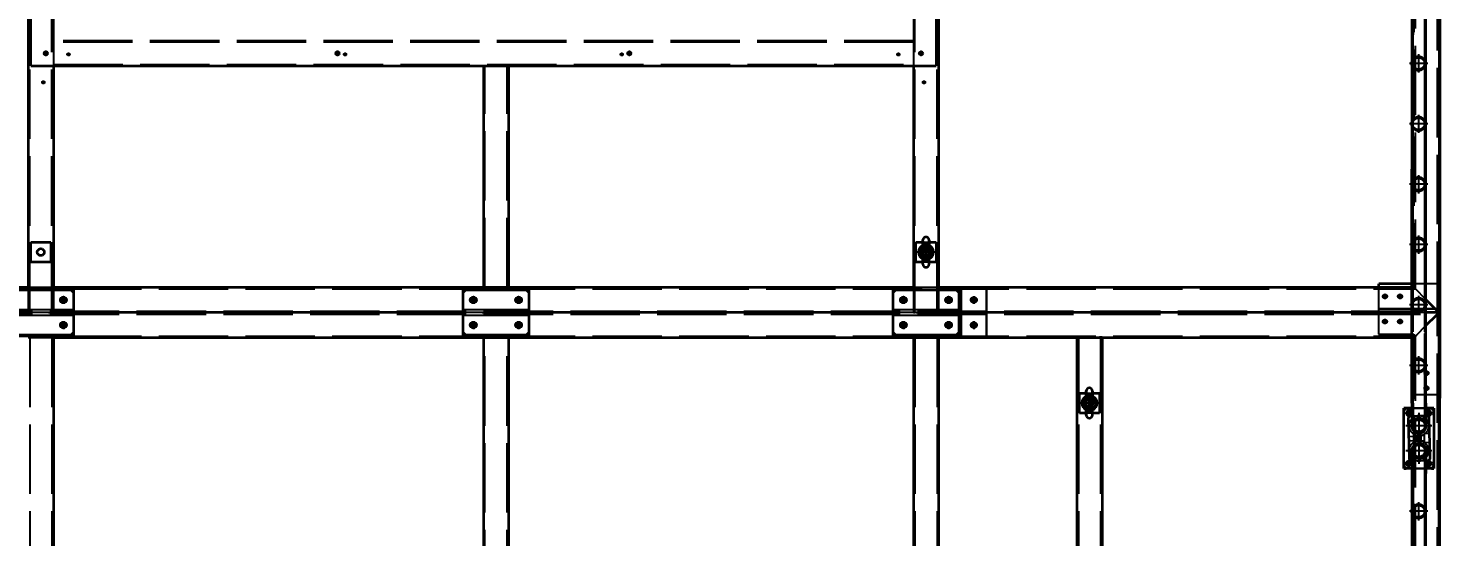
# Model space of a CAD drawing. Header units: millimetres. Extents: x -73083 to 81340, y -6859 to 6812.
# Drawn here: x -68404 to -65597, y 2879 to 3890 of the extents above; entities that cross this region are included whole.
import ezdxf

# ---------------------------------------------------------------- set-up
doc = ezdxf.new("R2010")
doc.units = ezdxf.units.MM
doc.linetypes.add('AM_ISO02W050', pattern=[7.5, 6, -1.5])
doc.linetypes.add('AM_ISO08W050', pattern=[18, 12, -1.5, 3, -1.5])
doc.layers.add('AM_7', color=2, linetype='AM_ISO08W050', lineweight=25)
doc.layers.add('AM_HID', color=1, linetype='AM_ISO02W050', lineweight=25)
doc.layers.add('word_dim', color=253, linetype='Continuous')
doc.styles.get("Standard").update_dxf_attribs({"font": 'romans.shx', "bigfont": 'bigfont.shx'})
doc.dimstyles.new('STANDARD 1-23', dxfattribs={"dimscale": 23, "dimtxt": 3.5, "dimasz": 3, "dimexe": 1, "dimexo": 0, "dimgap": 1, "dimtad": 3, "dimdsep": 46, "dimtxsty": 'Standard', "dimblk1": 'OPEN', "dimblk2": 'OPEN', "dimsah": 1, "dimcen": 0, "dimclrd": 256, "dimclre": 256, "dimclrt": 3, "dimazin": 2, "dimtfac": 1, "dimtmove": 0, "dimatfit": 3, "dimldrblk": 'OPEN', "dimfxl": 0, "dimtolj": 1, "dimtzin": 0, "dimlwd": 13, "dimlwe": 13, "dimarcsym": 0})

# ---------------------------------------------------------------- blocks, each defined once
blk = doc.blocks.new('_Open')
at = {"color": 0, "lineweight": -2}
for p, q in [((-1, 0.167), (0, 0)), ((-1, -0.167), (0, 0)), ((0, 0), (-1, 0))]:
    blk.add_line(p, q, dxfattribs=at)
blk = doc.blocks.new('*D1038')
at = {"layer": 'DEFPOINTS', "color": 0, "ltscale": 2}
for p in [(-69400.5, 5106.5), (-69992.4, -391.2), (-66747, -391.2)]:
    blk.add_point(p, dxfattribs=at)
at = {"layer": 'word_dim', "lineweight": 13, "ltscale": 2}
for p, q in [((-69400.5, 5106.5), (-70015.4, 5106.5)), ((-69992.4, 5037.5), (-69992.4, -322.2)), ((-66747, -391.2), (-70015.4, -391.2))]:
    blk.add_line(p, q, dxfattribs=at)
at = {"layer": 'word_dim', "lineweight": 13, "ltscale": 2, "xscale": 69, "yscale": 69, "zscale": 69}
for p, rotation in [((-69992.4, 5106.5), 90), ((-69992.4, -391.2), 270)]:
    blk.add_blockref('_Open', p, dxfattribs=dict(at, rotation=rotation))
at = {"layer": 'word_dim', "color": 3, "ltscale": 2, "insert": (-70055.6, 2357.6), "char_height": 80.5, "attachment_point": 5, "rotation": 90}
blk.add_mtext('\\A1;5497.6', dxfattribs=at)

msp = doc.modelspace()

# ---------------------------------------------------------------- linework, layer by layer
at = {"color": 7, "lineweight": 35, "ltscale": 23}
for p, q in [((-65598.9561, 5104.95472), (-65598.95855, 3154.95447)), ((-65597.4561, 5104.95472), (-65597.45855, 3154.95447)), ((-68403.95635, 5054.9596), (-68403.95836, 3369.9657)), ((-66593.95635, 5054.95765), (-66593.9583, 3369.96351)), ((-68398.95842, 3814.95789), (-68398.95748, 4614.95789)), ((-66598.95757, 4614.95594), (-66598.95855, 3814.95594)), ((-65652.96367, 4014.96302), (-65652.9666, 3609.96302)), ((-65624.9688, 3120.30481), (-65624.9627, 4040.01673)), ((-65624.9666, 3609.96277), (-65624.96367, 4014.96277)), ((-68398.95842, 3814.95789), (-66598.95855, 3814.95594)), ((-68353.95781, 3814.95789), (-68353.95836, 3369.96546)), ((-67498.97106, 3814.94666), (-67498.96923, 3374.9574)), ((-67448.97106, 3814.9469), (-67448.96923, 3374.9574)), ((-66643.95781, 3814.95594), (-66643.9583, 3369.96351)), ((-65652.96953, 3144.96302), (-65652.9666, 3609.96302)), ((-65624.96953, 3144.96277), (-65624.9666, 3609.96277)), ((-68398.97399, 3424.95838), (-68398.97393, 3464.95838)), ((-68398.97393, 3464.95838), (-68358.97393, 3464.95813)), ((-68358.97393, 3464.95813), (-68358.97399, 3424.95813)), ((-66638.95732, 3464.95618), (-66625.20732, 3464.95618)), ((-66638.95732, 3424.95618), (-66638.95732, 3464.95618)), ((-66625.20684, 3468.80188), (-66625.20732, 3468.68006)), ((-66612.70757, 3421.16346), (-66612.70732, 3468.74939)), ((-66612.70732, 3468.69324), (-66612.70732, 3456.74769)), ((-66612.70732, 3464.95618), (-66598.95732, 3464.95618)), ((-66598.95732, 3464.95618), (-66598.95732, 3424.95618)), ((-68358.97399, 3424.95813), (-68398.97399, 3424.95838)), ((-66625.20757, 3424.95618), (-66638.95732, 3424.95618)), ((-66598.95732, 3424.95618), (-66612.70757, 3424.95618)), ((-66612.70732, 3421.21937), (-66612.70732, 3433.16468)), ((-66612.70781, 3421.27723), (-66612.70781, 3421.30872)), ((-68403.95833, 3374.95813), (-69344.96904, 3374.95936)), ((-68438.95794, 3369.9657), (-68318.95795, 3369.96546)), ((-66643.9583, 3374.95594), (-68353.95833, 3374.95813)), ((-68313.95795, 3364.96546), (-68318.95795, 3369.96546)), ((-68318.95794, 3369.96546), (-68313.95794, 3369.96546)), ((-68313.95794, 3369.96546), (-68313.95794, 3364.96546)), ((-67538.95794, 3369.96448), (-67533.95794, 3369.96448)), ((-67538.95794, 3364.96473), (-67538.95794, 3369.96448)), ((-67538.95794, 3364.96448), (-67533.95794, 3369.96448)), ((-67533.95794, 3369.96448), (-67413.95794, 3369.96448)), ((-67498.96923, 3374.9574), (-67495.96923, 3374.9574)), ((-67495.96923, 3374.9574), (-67451.96923, 3374.9574)), ((-67451.96923, 3374.9574), (-67448.96923, 3374.9574)), ((-67413.95794, 3369.96448), (-67408.95794, 3369.96448)), ((-67408.95794, 3364.96448), (-67413.95794, 3369.96448)), ((-67408.95794, 3369.96448), (-67408.95794, 3364.96448)), ((-66683.95806, 3364.96351), (-66683.95781, 3369.96351)), ((-66683.95806, 3364.96351), (-66678.95806, 3369.96351)), ((-66683.95781, 3369.96351), (-66678.95806, 3369.96351)), ((-66678.95806, 3369.96351), (-66558.95806, 3369.96351)), ((-65652.96904, 3374.95496), (-66593.9583, 3374.95594)), ((-66558.95806, 3369.96351), (-66553.95781, 3369.96351)), ((-66553.95806, 3364.96351), (-66558.95806, 3369.96351)), ((-66553.95781, 3369.96351), (-66553.95806, 3364.96351)), ((-65652.96904, 3381.9535), (-65718.94194, 3381.9535)), ((-65718.94194, 3374.95496), (-65718.94194, 3381.9535)), ((-68313.95795, 3364.96546), (-68313.95806, 3284.96546)), ((-67538.95806, 3284.96448), (-67538.95794, 3364.96448)), ((-67408.95794, 3364.96448), (-67408.95806, 3284.96448)), ((-66683.95806, 3284.96351), (-66683.95806, 3364.96351)), ((-66553.95806, 3364.96351), (-66553.95806, 3284.96351)), ((-65601.95855, 3327.95472), (-65624.96904, 3350.96546)), ((-65601.95781, 3327.95496), (-65624.96733, 3350.96448)), ((-68313.958, 3319.96546), (-68313.95804, 3279.96546)), ((-67538.958, 3324.95716), (-68313.95803, 3324.95813)), ((-67408.958, 3319.96448), (-67408.95806, 3279.96448)), ((-66683.95806, 3324.95618), (-67408.958, 3324.95691)), ((-65652.96758, 3324.95496), (-66553.95806, 3324.95594)), ((-66553.95806, 3319.96351), (-66553.95806, 3279.96351)), ((-65624.96953, 3298.97938), (-65603.96709, 3319.98206)), ((-65598.95855, 3324.95472), (-65624.96758, 3324.95472)), ((-65603.96929, 3319.98182), (-65624.96758, 3298.98353)), ((-65598.99736, 3324.95398), (-65603.96929, 3319.98182)), ((-65603.96709, 3319.98206), (-65598.99492, 3324.95398)), ((-65601.95855, 3327.95472), (-65598.95855, 3324.95472)), ((-65598.95781, 3324.95496), (-65601.95781, 3327.95496)), ((-65598.9666, 3154.95374), (-65598.96709, 3324.96448)), ((-68318.95806, 3279.96546), (-68313.95806, 3284.96546)), ((-67538.95806, 3279.96448), (-67538.95806, 3284.96448)), ((-67538.95806, 3284.96448), (-67533.95806, 3279.96448)), ((-67413.95806, 3279.96448), (-67408.95806, 3284.96448)), ((-66683.95806, 3279.96351), (-66683.95806, 3284.96351)), ((-66683.95806, 3284.96351), (-66678.95806, 3279.96351)), ((-66558.95806, 3279.96351), (-66553.95806, 3284.96351)), ((-68313.95804, 3279.96546), (-68443.95806, 3279.9657)), ((-68318.95806, 3279.96546), (-68438.95806, 3279.9657)), ((-68398.97405, 3274.98206), (-68403.97399, 3274.98206)), ((-68358.97405, 3274.98206), (-68398.97405, 3274.98206)), ((-68353.97402, 3274.98206), (-68358.97405, 3274.98206)), ((-68353.97402, 3274.97034), (-68353.9746, 2756.24585)), ((-68353.97402, 3274.97034), (-67498.9688, 3274.974)), ((-67408.95806, 3279.96448), (-67538.95806, 3279.96448)), ((-67413.95806, 3279.96448), (-67533.95806, 3279.96448)), ((-67498.9688, 3274.974), (-67498.96666, 2756.24488)), ((-67493.9688, 3274.974), (-67498.9688, 3274.974)), ((-67493.9688, 3274.974), (-67453.9688, 3274.97425)), ((-67448.9688, 3274.97425), (-67453.9688, 3274.97425)), ((-67448.9688, 3274.97425), (-66643.96758, 3274.97767)), ((-67448.9688, 3274.97425), (-67448.96666, 2756.24476)), ((-66553.95806, 3279.96351), (-66683.95806, 3279.96351)), ((-66558.95806, 3279.96351), (-66678.95806, 3279.96351)), ((-66643.96758, 3274.97767), (-66638.96758, 3274.97767)), ((-66643.96758, 3274.97767), (-66643.96538, 2756.24378)), ((-66638.96758, 3274.97767), (-66598.96758, 3274.97767)), ((-66598.96758, 3274.97767), (-66593.96758, 3274.97767)), ((-66593.96758, 3274.97767), (-66318.95806, 3274.97889)), ((-66593.96758, 3274.97767), (-66593.96318, 2204.97327)), ((-66548.95147, 3274.97791), (-66548.95147, 3274.95545)), ((-66498.95147, 3274.95545), (-66548.95147, 3274.95545)), ((-66498.95147, 3274.95545), (-66498.95147, 3274.97815)), ((-66313.95806, 3274.97889), (-66318.95806, 3274.97889)), ((-66318.95806, 3274.97889), (-66318.94976, 1274.97522)), ((-66313.95806, 3274.97889), (-66273.95806, 3274.97913)), ((-66268.95806, 3274.97913), (-66273.95806, 3274.97913)), ((-66268.95806, 3274.97913), (-65652.96782, 3274.98182)), ((-66268.95806, 3274.97913), (-66268.95562, 2679.97413)), ((-66313.95806, 3124.96644), (-66313.95781, 3164.96644)), ((-66313.95781, 3164.96644), (-66300.20806, 3164.96619)), ((-66300.20757, 3168.81189), (-66300.20806, 3168.68982)), ((-66287.70806, 3121.17322), (-66287.70806, 3168.75916)), ((-66287.70806, 3168.70325), (-66287.70806, 3156.7577)), ((-66287.70806, 3164.96619), (-66273.95781, 3164.96619)), ((-66273.95781, 3164.96619), (-66273.95806, 3124.96619)), ((-65652.96953, 3144.96302), (-65652.96978, 3100.06922)), ((-65624.96953, 3144.96277), (-65624.97026, 3099.83948)), ((-65598.96685, 3154.9535), (-65597.46685, 3154.9535)), ((-65598.96123, 1204.9535), (-65598.96685, 3154.9535)), ((-65598.95855, 3154.95447), (-65597.45855, 3154.95447)), ((-65597.46123, 1204.9535), (-65597.46685, 3154.9535)), ((-66300.20806, 3124.96619), (-66313.95806, 3124.96644)), ((-66287.7083, 3121.28699), (-66287.70855, 3121.31849)), ((-66287.70806, 3121.22938), (-66287.70806, 3133.17469)), ((-66273.95806, 3124.96619), (-66287.70806, 3124.96619)), ((-65668.9688, 3129.95521), (-65663.9688, 3134.95521)), ((-65668.9688, 3019.95521), (-65668.9688, 3129.95521)), ((-65652.97051, 3134.98182), (-65668.96685, 3134.98182)), ((-65668.9666, 3129.95521), (-65668.96685, 3134.98182)), ((-65663.9688, 3134.95521), (-65652.9688, 3134.95521)), ((-65659.37188, 3116.47767), (-65656.44463, 3119.54896)), ((-65657.35698, 3032.50184), (-65659.37188, 3116.47767)), ((-65656.44463, 3119.54896), (-65652.96978, 3119.63221)), ((-65608.96685, 3134.98182), (-65624.97051, 3134.98182)), ((-65624.96978, 3120.30408), (-65622.4544, 3120.36438)), ((-65624.9688, 3134.95521), (-65613.9688, 3134.95521)), ((-65622.4544, 3120.36438), (-65619.38335, 3117.43714)), ((-65619.38335, 3117.43714), (-65617.3687, 3033.46131)), ((-65613.9688, 3134.95521), (-65608.9688, 3129.95521)), ((-65608.9688, 3129.95521), (-65608.9688, 3019.95521)), ((-65608.96685, 3134.98182), (-65608.9666, 3129.95521)), ((-65639.11724, 3064.41419), (-65639.62261, 3085.47718)), ((-65637.6231, 3085.52503), (-65637.11773, 3064.46204)), ((-65654.28594, 3029.57483), (-65657.35698, 3032.50184)), ((-65624.97002, 3049.93177), (-65624.97026, 3004.96277)), ((-65617.3687, 3033.46131), (-65620.2957, 3030.39026)), ((-65663.9688, 3014.95521), (-65668.9688, 3019.95521)), ((-65668.96636, 3014.98182), (-65668.96636, 3019.95276)), ((-65668.96636, 3014.98182), (-65663.99541, 3014.98182)), ((-65652.971, 3014.95521), (-65663.9688, 3014.95521)), ((-65652.97002, 3029.60633), (-65654.28594, 3029.57483)), ((-65652.97026, 3004.96302), (-65652.97295, 2599.96302)), ((-65624.97515, 2110.01856), (-65624.96904, 3030.27894)), ((-65624.97295, 2599.96277), (-65624.97026, 3004.96277)), ((-65613.9688, 3014.95521), (-65624.971, 3014.95521)), ((-65620.2957, 3030.39026), (-65624.97002, 3030.2782)), ((-65608.9688, 3019.95521), (-65613.9688, 3014.95521)), ((-65613.94219, 3014.98182), (-65608.96636, 3014.98182)), ((-65608.96636, 3019.95496), (-65608.96636, 3014.98182))]:
    msp.add_line(p, q, dxfattribs=at)
for points in [[(-66625.19292, 3420.77991), (-66625.20757, 3421.70301), (-66625.20732, 3467.82581), (-66625.20732, 3468.65271), (-66625.19292, 3469.13294)], [(-66300.19341, 3120.78968), (-66300.20806, 3121.71302), (-66300.20806, 3167.83558), (-66300.20806, 3168.66248), (-66300.19341, 3169.14271)], [(-65652.70098, 3052.69397), (-65652.84746, 3051.8097), (-65652.93731, 3050.9181), (-65652.97002, 3049.50477), (-65652.97026, 3004.96302)]]:
    msp.add_lwpolyline(points, dxfattribs=at)
for centre, radius in [((-68368.95842, 3839.95789), 3.5), ((-68368.95778, 3839.95813), 2.4585), ((-67788.95839, 3839.95716), 3.5), ((-67208.95842, 3839.95667), 3.5), ((-67208.95781, 3839.95643), 2.4585), ((-66628.9583, 3839.95594), 3.5), ((-66628.95781, 3839.95594), 2.4585), ((-68378.97399, 3444.95838), 6.9175), ((-68333.95797, 3349.96546), 6), ((-68333.95797, 3349.96546), 4.188), ((-67518.958, 3349.96448), 6), ((-67518.95794, 3349.96448), 4.188), ((-67428.958, 3349.96448), 6), ((-67428.95794, 3349.96448), 4.188), ((-66663.95806, 3349.96351), 6), ((-66663.95806, 3349.96351), 4.188), ((-66573.95806, 3349.96351), 6), ((-66573.95806, 3349.96351), 4.188), ((-68333.95803, 3299.96546), 6), ((-68333.95803, 3299.96546), 4.188), ((-67518.95806, 3299.96448), 6), ((-67518.958, 3299.96448), 4.188), ((-67428.95806, 3299.96448), 6), ((-67428.958, 3299.96448), 4.188), ((-66663.95806, 3299.96351), 6), ((-66663.95806, 3299.96351), 4.188), ((-66573.95806, 3299.96351), 6), ((-66573.95806, 3299.96351), 4.188), ((-65658.9666, 3124.98182), 3.3235), ((-65618.9688, 3124.95521), 5), ((-65618.9666, 3124.98182), 3.3235), ((-65658.96904, 3024.95594), 5), ((-65658.96636, 3024.98182), 3.3235), ((-65618.9688, 3024.95521), 5), ((-65618.96636, 3024.98182), 3.3235)]:
    msp.add_circle(centre, radius, dxfattribs=at)
for centre, radius, start, end in [((-65639.60479, 3819.96375), 14, 162.61401802, 197.385217), ((-65639.60552, 3699.96375), 14, 162.61401802, 197.385217), ((-65639.60625, 3579.96375), 14, 162.61401802, 197.385217), ((-66618.95732, 3444.95618), 15, 114.62448054, 245.37556044), ((-66618.95732, 3444.95618), 12.79591, 119.2381777, 240.76171302), ((-66618.95732, 3468.70643), 6.25, 3.91298976, 176.08690767), ((-66618.95732, 3444.95618), 12.79591, 299.23755114, 60.7623464), ((-66618.95732, 3444.95618), 15, 294.6242433, 65.3759616), ((-65639.60698, 3459.96375), 14, 162.61401802, 197.385217), ((-66618.95732, 3421.20643), 6.25, 183.91298305, 356.08690224), ((-65639.60796, 3339.96375), 14, 162.61401802, 197.385217), ((-65639.60869, 3219.96375), 14, 162.61401802, 197.385217), ((-66293.95806, 3168.71619), 6.25, 3.91298976, 176.08690767), ((-66293.95806, 3144.96619), 15, 114.62448054, 245.37556044), ((-66293.95806, 3144.96619), 12.79591, 119.2381777, 240.76171302), ((-66293.95806, 3144.96619), 12.79591, 299.23755114, 60.7623464), ((-66293.95806, 3144.96619), 15, 294.6242433, 65.3759616), ((-66293.95806, 3121.21619), 6.25, 183.91298305, 356.08690224), ((-65658.9688, 3124.95521), 5, 359.99993293, 359.98235214), ((-65638.96978, 3099.96229), 14.5, 164.90968559, 267.41978425), ((-65637.92437, 3100.00135), 15.0459, 179.35459311, 183.77845564), ((-65638.96978, 3099.96253), 14, 183.90260116, 3.90259806), ((-65638.96978, 3099.96229), 14.5, 275.32892475, 15.09175718), ((-65638.97002, 3049.96253), 14, 348.7496172, 168.74961794), ((-65637.77056, 3049.97669), 14.5, 95.32892975, 117.48374799), ((-65638.9688, 3099.95569), 15.35, 267.63927921, 275.10528386), ((-65638.9688, 3099.95569), 19.75, 268.47112795, 274.27344878), ((-65638.9688, 3049.95569), 19.75, 84.98524347, 90.7984243), ((-65638.9688, 3049.95569), 15.35, 83.14034107, 90.63329081), ((-65637.77056, 3049.97669), 14.5, 331.98181783, 87.41978243), ((-65638.9688, 3049.95569), 15.35, 335.7647181, 44.24164193), ((-65638.9688, 3049.95569), 19.75, 163.55239039, 199.19630996), ((-65639.6104, 2929.96375), 14, 162.61401802, 197.385217)]:
    msp.add_arc(centre, radius, start, end, dxfattribs=at)
at = {"layer": 'AM_7', "ltscale": 23}
for p, q in [((-68364.40841, 3839.95789), (-68373.50841, 3839.95789)), ((-68368.95842, 3844.50794), (-68368.95842, 3835.40784)), ((-68320.76189, 3837.95765), (-68327.15398, 3837.95765)), ((-68323.95794, 3841.15369), (-68323.95794, 3834.7616)), ((-67784.40841, 3839.95716), (-67793.50841, 3839.95716)), ((-67788.95839, 3844.50721), (-67788.95839, 3835.40735)), ((-67770.76189, 3837.9574), (-67777.15398, 3837.9574)), ((-67773.95794, 3841.15369), (-67773.95794, 3834.76136)), ((-67220.76189, 3837.9574), (-67227.15398, 3837.9574)), ((-67223.95794, 3841.15345), (-67223.95794, 3834.76136)), ((-67204.40844, 3839.95667), (-67213.50841, 3839.95667)), ((-67208.95842, 3844.50647), (-67208.95842, 3835.40662)), ((-66670.76177, 3837.95716), (-66677.1541, 3837.95716)), ((-66673.95806, 3841.1532), (-66673.95806, 3834.76111)), ((-66624.4085, 3839.95594), (-66633.50835, 3839.95594)), ((-66628.9583, 3844.50574), (-66628.9583, 3835.40589)), ((-65621.40459, 3819.96375), (-65657.80474, 3819.96375)), ((-65639.60479, 3838.16395), (-65639.60479, 3801.7638)), ((-68370.7611, 3782.45765), (-68377.15319, 3782.45765)), ((-68373.95714, 3785.65369), (-68373.95714, 3779.2616)), ((-66619.76104, 3782.45569), (-66626.15313, 3782.45569)), ((-66622.95708, 3785.65174), (-66622.95708, 3779.25965)), ((-65639.60552, 3718.16395), (-65639.60552, 3681.7638)), ((-65621.40557, 3699.96375), (-65657.80547, 3699.96375)), ((-65639.60625, 3598.16395), (-65639.60625, 3561.7638)), ((-65621.4063, 3579.96375), (-65657.8062, 3579.96375)), ((-66618.95732, 3464.45618), (-66618.95732, 3425.45618)), ((-65621.40703, 3459.96375), (-65657.80718, 3459.96375)), ((-65639.60698, 3478.16395), (-65639.60698, 3441.7638)), ((-66599.45732, 3444.95618), (-66638.45732, 3444.95618)), ((-68326.15798, 3349.96546), (-68341.75797, 3349.96546)), ((-68333.95797, 3357.76551), (-68333.95797, 3342.16541)), ((-67511.15795, 3349.96448), (-67526.75798, 3349.96448)), ((-67518.958, 3357.76453), (-67518.958, 3342.16468)), ((-67421.15795, 3349.96448), (-67436.75798, 3349.96448)), ((-67428.958, 3357.76453), (-67428.958, 3342.16443)), ((-66656.15801, 3349.96351), (-66671.75786, 3349.96351)), ((-66663.95806, 3357.76355), (-66663.95806, 3342.16346)), ((-66566.15801, 3349.96351), (-66581.75786, 3349.96351)), ((-66573.95806, 3357.76355), (-66573.95806, 3342.16346)), ((-66516.15142, 3349.95545), (-66531.75127, 3349.95545)), ((-66518.51348, 3349.95569), (-66529.40215, 3349.95569)), ((-66523.95781, 3355.40003), (-66523.95781, 3344.51111)), ((-66523.95147, 3357.7555), (-66523.95147, 3342.15564)), ((-65700.99761, 3356.9535), (-65711.88628, 3356.9535)), ((-65706.44194, 3362.39783), (-65706.44194, 3351.50916)), ((-65670.99761, 3356.9535), (-65681.88628, 3356.9535)), ((-65676.44194, 3362.39783), (-65676.44194, 3351.50916)), ((-65621.40801, 3339.96375), (-65657.80791, 3339.96375)), ((-65639.60796, 3358.16395), (-65639.60796, 3321.7638)), ((-65706.47661, 3312.41663), (-65706.47661, 3301.52796)), ((-65676.47661, 3312.41688), (-65676.47661, 3301.52796)), ((-68326.15804, 3299.96546), (-68341.75803, 3299.96546)), ((-68333.95803, 3307.76551), (-68333.95803, 3292.16541)), ((-67511.15801, 3299.96448), (-67526.75805, 3299.96448)), ((-67518.95806, 3307.76453), (-67518.95806, 3292.16468)), ((-67421.15801, 3299.96448), (-67436.75805, 3299.96448)), ((-67428.95806, 3307.76453), (-67428.95806, 3292.16443)), ((-66656.15801, 3299.96351), (-66671.75811, 3299.96351)), ((-66663.95806, 3307.76355), (-66663.95806, 3292.16346)), ((-66566.15801, 3299.96351), (-66581.75811, 3299.96351)), ((-66573.95806, 3307.76355), (-66573.95806, 3292.16346)), ((-66516.15142, 3299.95545), (-66531.75151, 3299.95545)), ((-66518.5396, 3299.97815), (-66529.42827, 3299.97815)), ((-66523.98394, 3305.42249), (-66523.98394, 3294.53357)), ((-66523.95147, 3307.7555), (-66523.95147, 3292.15564)), ((-65701.03203, 3306.9723), (-65711.92095, 3306.9723)), ((-65671.03203, 3306.9723), (-65681.92095, 3306.9723)), ((-65639.60869, 3238.16395), (-65639.60869, 3201.7638)), ((-65621.40874, 3219.96375), (-65657.80864, 3219.96375)), ((-65618.53179, 3204.47254), (-65629.4207, 3204.47254)), ((-65623.97612, 3209.91688), (-65623.97612, 3199.0282)), ((-65618.53179, 3174.47254), (-65629.42046, 3174.47254)), ((-65623.97612, 3179.91688), (-65623.97612, 3169.0282)), ((-66274.45806, 3144.96619), (-66313.45806, 3144.96619)), ((-66293.95806, 3164.46619), (-66293.95806, 3125.46619)), ((-65652.4688, 3124.95521), (-65665.4688, 3124.95521)), ((-65654.64605, 3124.98182), (-65663.28716, 3124.98182)), ((-65658.9688, 3131.45521), (-65658.9688, 3118.45521)), ((-65658.9666, 3129.30237), (-65658.9666, 3120.66126)), ((-65638.96978, 3118.16272), (-65638.96978, 3081.76258)), ((-65638.9688, 3125.63074), (-65638.9688, 3074.28064)), ((-65612.4688, 3124.95521), (-65625.4688, 3124.95521)), ((-65614.64605, 3124.98182), (-65623.28716, 3124.98182)), ((-65618.9688, 3131.45521), (-65618.9688, 3118.45521)), ((-65618.9666, 3129.30237), (-65618.9666, 3120.66126)), ((-65613.29375, 3099.95569), (-65664.64385, 3099.95569)), ((-65620.76982, 3099.96253), (-65657.16997, 3099.96253)), ((-65638.97002, 3068.16272), (-65638.97002, 3031.76258)), ((-65638.9688, 3075.63074), (-65638.9688, 3024.28064)), ((-65613.29399, 3049.95569), (-65664.64385, 3049.95569)), ((-65658.96904, 3031.45594), (-65658.96904, 3018.45594)), ((-65620.76982, 3049.96253), (-65657.16997, 3049.96253)), ((-65618.9688, 3031.45521), (-65618.9688, 3018.45521)), ((-65652.46904, 3024.95594), (-65665.46904, 3024.95594)), ((-65654.6458, 3024.98182), (-65663.28691, 3024.98182)), ((-65658.96636, 3029.30237), (-65658.96636, 3020.66126)), ((-65612.4688, 3024.95521), (-65625.4688, 3024.95521)), ((-65614.6458, 3024.98182), (-65623.28691, 3024.98182)), ((-65618.96636, 3029.30237), (-65618.96636, 3020.66126)), ((-65639.6104, 2948.16395), (-65639.6104, 2911.7638)), ((-65621.41045, 2929.96375), (-65657.81035, 2929.96375))]:
    msp.add_line(p, q, dxfattribs=at)
at = {"layer": 'AM_HID', "ltscale": 23}
for p, q in [((-65601.95781, 3327.95496), (-65601.95586, 5101.95472)), ((-65598.95586, 5104.95472), (-65598.95781, 3324.95496)), ((-68400.95839, 3324.95984), (-68400.95635, 5054.9596)), ((-68356.95839, 3324.9596), (-68356.95635, 5054.9596)), ((-66640.9583, 3324.95765), (-66640.95635, 5054.95765)), ((-66596.9583, 3324.95765), (-66596.95635, 5054.95765)), ((-65648.95586, 5054.95521), (-65648.95781, 3374.95496)), ((-65645.95781, 3371.95496), (-65645.95586, 5057.95521)), ((-68353.95687, 4614.95789), (-68353.95781, 3814.95789)), ((-66643.95684, 4614.95594), (-66643.95781, 3814.95594)), ((-65652.9688, 3113.95594), (-65652.9627, 4045.95594)), ((-65650.46587, 3567.95594), (-65650.4627, 4045.95594)), ((-65627.46587, 3567.95594), (-65627.4627, 4045.95594)), ((-65650.46367, 4014.96302), (-65650.4666, 3609.96302)), ((-65627.4666, 3609.96277), (-65627.46367, 4014.96277)), ((-68353.95775, 3861.95789), (-68353.95781, 3817.95789)), ((-68353.95775, 3864.95789), (-68353.95775, 3861.95789)), ((-66643.95781, 3864.95594), (-68353.95775, 3864.95789)), ((-66643.95781, 3861.95594), (-68353.95775, 3861.95789)), ((-66643.95781, 3864.95594), (-66643.95781, 3861.95594)), ((-66643.95781, 3861.95594), (-66643.95781, 3817.95594)), ((-68353.95781, 3817.95789), (-68353.95781, 3814.95789)), ((-68353.95781, 3817.95789), (-66643.95781, 3817.95594)), ((-66643.95781, 3817.95594), (-66643.95781, 3814.95594)), ((-67495.96923, 3374.9574), (-67495.97106, 3814.94666)), ((-67451.96923, 3374.9574), (-67451.97106, 3814.9469)), ((-65650.46953, 3144.96302), (-65650.4666, 3609.96302)), ((-65627.46953, 3144.96277), (-65627.4666, 3609.96277)), ((-65650.4688, 3113.95594), (-65650.46587, 3567.95594)), ((-65627.4688, 3113.95594), (-65627.46587, 3567.95594)), ((-66618.95732, 3458.81238), (-66630.95732, 3451.8844)), ((-66625.20732, 3468.68006), (-66625.20732, 3456.74769)), ((-66625.20732, 3464.95618), (-66612.70732, 3464.95618)), ((-66606.95732, 3451.88416), (-66618.95732, 3458.81238)), ((-66630.95732, 3451.8844), (-66630.95732, 3438.02796)), ((-66630.95732, 3438.02796), (-66618.95732, 3431.09974)), ((-66612.70757, 3424.95618), (-66625.20757, 3424.95618)), ((-66625.20732, 3421.17103), (-66625.20732, 3433.16443)), ((-66618.95732, 3431.09974), (-66606.95732, 3438.02796)), ((-66606.95732, 3438.02796), (-66606.95732, 3451.88416)), ((-66625.19292, 3421.63294), (-66625.20732, 3421.17103)), ((-66612.70781, 3421.30872), (-66612.70732, 3421.21937)), ((-69351.95855, 3371.95936), (-65645.9583, 3371.95472)), ((-68403.95836, 3369.9657), (-68403.95839, 3324.95984)), ((-68353.95833, 3374.95813), (-68403.95833, 3374.95813)), ((-68353.95836, 3369.96546), (-68353.95839, 3324.9596)), ((-66593.9583, 3374.95594), (-66643.9583, 3374.95594)), ((-66643.9583, 3369.96351), (-66643.9583, 3324.95765)), ((-66593.9583, 3369.96351), (-66593.9583, 3324.95765)), ((-66548.95781, 3324.95569), (-66548.95781, 3374.95569)), ((-66548.95147, 3374.95545), (-66548.95147, 3274.97791)), ((-66498.95781, 3374.95569), (-66498.95781, 3324.95569)), ((-66498.95147, 3274.97815), (-66498.95147, 3374.95545)), ((-65718.94194, 3331.9535), (-65718.94194, 3374.95496)), ((-65598.94194, 3381.95325), (-65652.96904, 3381.9535)), ((-65648.9583, 3374.95472), (-65652.96904, 3374.95496)), ((-65648.9583, 3374.95472), (-65645.9583, 3371.95496)), ((-65645.95781, 3371.95496), (-65648.95781, 3374.95496)), ((-65624.96904, 3350.96546), (-65645.9583, 3371.95496)), ((-65624.96733, 3350.96448), (-65645.95781, 3371.95496)), ((-65598.94194, 3381.95325), (-65598.94194, 3331.95325)), ((-69398.96904, 3324.96619), (-65598.96929, 3324.98182)), ((-69395.96904, 3321.96619), (-65601.96929, 3321.98182)), ((-69395.95855, 3327.95936), (-65601.95855, 3327.95472)), ((-68313.95798, 3329.96546), (-68443.958, 3329.9657)), ((-68313.95803, 3324.95813), (-68443.958, 3324.95813)), ((-68443.958, 3319.9657), (-68313.958, 3319.96546)), ((-68403.95839, 3324.95984), (-68400.95839, 3324.95984)), ((-68356.95839, 3324.9596), (-68400.95839, 3324.95984)), ((-68356.95839, 3324.9596), (-68353.95839, 3324.9596)), ((-67538.95806, 3284.96448), (-67538.958, 3319.96448)), ((-67408.958, 3329.96448), (-67538.958, 3329.96448)), ((-67408.958, 3324.95691), (-67538.958, 3324.95716)), ((-67538.958, 3319.96448), (-67408.958, 3319.96448)), ((-66553.95806, 3329.96351), (-66683.95806, 3329.96351)), ((-66553.95806, 3324.95594), (-66683.95806, 3324.95618)), ((-66683.95806, 3319.96351), (-66553.95806, 3319.96351)), ((-66683.95806, 3284.96351), (-66683.95806, 3319.96351)), ((-66643.9583, 3324.95765), (-66640.9583, 3324.95765)), ((-66596.9583, 3324.95765), (-66640.9583, 3324.95765)), ((-66596.9583, 3324.95765), (-66593.9583, 3324.95765)), ((-66548.98369, 3274.97791), (-66548.98394, 3324.97791)), ((-66498.98394, 3324.97815), (-66498.98369, 3274.97815)), ((-65598.97661, 3331.97254), (-65718.97661, 3331.9723)), ((-65718.97661, 3331.9723), (-65718.97637, 3281.9723)), ((-65718.94194, 3331.9535), (-65598.94194, 3331.95325)), ((-65624.96758, 3324.95472), (-65652.96758, 3324.95496)), ((-65601.96123, 1207.97754), (-65601.96709, 3321.98206)), ((-65598.97783, 3324.97352), (-65598.99736, 3324.95398)), ((-65598.99492, 3324.95398), (-65598.97661, 3324.9723)), ((-65598.96929, 3324.98182), (-65598.9771, 3324.97425)), ((-65598.97661, 3324.98206), (-65598.97661, 3331.97254)), ((-65598.97612, 3324.97303), (-65598.96709, 3324.98206)), ((-65598.96709, 3324.96448), (-65598.96709, 3324.98206)), ((-65624.96758, 3298.98353), (-65643.96929, 3279.98182)), ((-65643.96685, 3279.98182), (-65624.96953, 3298.97938)), ((-69351.9688, 3277.96619), (-65645.96929, 3277.98182)), ((-68403.97399, 3274.97034), (-68353.97402, 3274.97034)), ((-68400.97402, 3274.98206), (-68400.97722, 554.98206)), ((-68356.97402, 3274.98206), (-68356.97722, 554.98206)), ((-68353.97402, 3274.98206), (-68353.97402, 3274.97034)), ((-67498.9688, 3274.974), (-67448.9688, 3274.97425)), ((-67495.96666, 2754.97486), (-67495.9688, 3274.974)), ((-67451.96666, 2754.97498), (-67451.9688, 3274.97425)), ((-66643.96758, 3274.97767), (-66593.96758, 3274.97767)), ((-66640.96758, 3274.97767), (-66640.95635, 554.97754)), ((-66596.96758, 3274.97767), (-66596.95635, 554.97779)), ((-66318.95806, 3274.97889), (-66268.95806, 3274.97913)), ((-66315.95806, 3274.97889), (-66315.94658, 546.97889)), ((-66271.95806, 3274.97913), (-66271.94658, 502.97913)), ((-65718.97637, 3281.9723), (-65648.97637, 3281.97254)), ((-65652.96782, 3274.98182), (-65648.96929, 3274.98182)), ((-65648.97637, 3281.97254), (-65648.97637, 3274.98182)), ((-65643.96929, 3279.98182), (-65648.96929, 3274.98182)), ((-65648.96685, 3274.98182), (-65643.96685, 3279.98182)), ((-65648.96123, 1254.97736), (-65648.96685, 3274.98182)), ((-65645.96123, 1251.97736), (-65645.96685, 3277.98182)), ((-66293.95781, 3158.82264), (-66305.95806, 3151.89441)), ((-66305.95806, 3151.89441), (-66305.95806, 3138.03821)), ((-66300.20806, 3168.68982), (-66300.20806, 3156.7577)), ((-66300.20806, 3164.96619), (-66287.70806, 3164.96619)), ((-66281.95806, 3151.89441), (-66293.95781, 3158.82264)), ((-66281.95806, 3138.03797), (-66281.95806, 3151.89441)), ((-65648.97612, 3161.97254), (-65598.97612, 3161.97254)), ((-65627.46953, 3144.96277), (-65627.46978, 3099.98475)), ((-65598.96123, 1204.97754), (-65598.9666, 3154.95374)), ((-66305.95806, 3138.03821), (-66293.95806, 3131.10999)), ((-66300.20781, 3121.18104), (-66300.20806, 3133.17444)), ((-66287.70806, 3124.96619), (-66300.20806, 3124.96619)), ((-66300.19341, 3121.64271), (-66300.20781, 3121.18104)), ((-66293.95806, 3131.10999), (-66281.95806, 3138.03797)), ((-66287.70855, 3121.31849), (-66287.70806, 3121.22938)), ((-65624.97051, 3134.98182), (-65652.97051, 3134.98182)), ((-65652.96978, 3119.63221), (-65640.44927, 3119.9325)), ((-65652.9688, 3134.95521), (-65624.9688, 3134.95521)), ((-65640.31646, 3114.39979), (-65640.44927, 3119.9325)), ((-65638.44976, 3119.9806), (-65624.96978, 3120.30408)), ((-65638.44976, 3119.9806), (-65638.31694, 3114.44764)), ((-65624.9688, 3113.95594), (-65624.9688, 3120.30481)), ((-65652.96978, 3100.06922), (-65652.96953, 3100.17078)), ((-65651.25493, 3113.95594), (-65652.9688, 3113.95594)), ((-65624.9688, 3113.95594), (-65651.25493, 3113.95594)), ((-65658.46856, 3078.82654), (-65639.47393, 3079.28211)), ((-65658.2603, 3070.15296), (-65639.26592, 3070.60877)), ((-65642.9688, 3069.29627), (-65642.9688, 3080.61487)), ((-65628.50493, 3080.70765), (-65637.50249, 3080.49183)), ((-65628.24126, 3069.71082), (-65637.23857, 3069.495)), ((-65634.9688, 3080.61487), (-65634.9688, 3069.29627)), ((-65618.59185, 3084.44666), (-65628.58892, 3084.20667)), ((-65628.58892, 3084.20667), (-65628.3731, 3075.20936)), ((-65628.3731, 3075.20936), (-65628.15728, 3066.2118)), ((-65618.15996, 3066.45179), (-65628.15728, 3066.2118)), ((-65652.97539, 2103.95606), (-65652.96904, 3035.95594)), ((-65652.96904, 3035.95594), (-65651.25518, 3035.95594)), ((-65651.25518, 3035.95594), (-65638.96904, 3035.95594)), ((-65650.47222, 2557.95606), (-65650.46904, 3035.95594)), ((-65638.96904, 3035.95594), (-65627.46904, 3035.95594)), ((-65638.96904, 3035.95594), (-65624.96904, 3035.95594)), ((-65638.29058, 3029.95862), (-65638.42339, 3035.49134)), ((-65636.42388, 3035.53943), (-65636.29107, 3030.00647)), ((-65627.47222, 2557.95582), (-65627.46904, 3035.95594)), ((-65624.96904, 3030.27894), (-65624.96904, 3035.95594)), ((-65663.99541, 3014.98182), (-65613.94219, 3014.98182)), ((-65624.971, 3014.95521), (-65652.971, 3014.95521)), ((-65638.29058, 3029.95862), (-65652.97002, 3029.60633)), ((-65650.47026, 3004.96302), (-65650.47295, 2599.96302)), ((-65624.97002, 3030.2782), (-65636.29107, 3030.00647)), ((-65627.47295, 2599.96277), (-65627.47026, 3004.96277))]:
    msp.add_line(p, q, dxfattribs=at)
for points in [[(-66624.9229, 3457.2577), (-66625.13286, 3456.98035), (-66625.20024, 3456.81238), (-66625.20732, 3456.74793)], [(-66625.19585, 3456.67469), (-66625.13213, 3456.58338), (-66625.04253, 3456.53016), (-66624.95024, 3456.50086), (-66624.76982, 3456.47425), (-66624.54375, 3456.46839)], [(-66623.88774, 3458.05115), (-66624.25664, 3457.81629), (-66624.6043, 3457.5553), (-66624.9229, 3457.2577)], [(-66623.97051, 3454.67518), (-66623.60186, 3453.71106), (-66623.20073, 3452.76063), (-66622.31524, 3450.89026), (-66621.40923, 3449.17371), (-66620.77495, 3448.04236), (-66619.46831, 3445.81214), (-66618.95732, 3444.95618)], [(-66615.26055, 3458.64197), (-66615.85186, 3458.8473), (-66616.45732, 3459.01453), (-66617.69732, 3459.23719), (-66618.95732, 3459.31141)], [(-66618.95732, 3444.95618), (-66618.27324, 3446.10315), (-66617.05791, 3448.18567), (-66616.46978, 3449.23865), (-66615.62481, 3450.84021), (-66614.98125, 3452.16858), (-66614.43535, 3453.41224), (-66613.94414, 3454.67518)], [(-66613.62822, 3457.79554), (-66614.41655, 3458.26575), (-66615.26055, 3458.64197)], [(-66612.81304, 3457.03138), (-66613.05254, 3457.32117), (-66613.23491, 3457.49109), (-66613.62822, 3457.79554)], [(-66613.37114, 3456.46839), (-66613.00469, 3456.49231), (-66612.81841, 3456.5575), (-66612.76128, 3456.60389)], [(-66612.70732, 3456.74769), (-66612.71636, 3456.82215), (-66612.81304, 3457.03138)], [(-66624.54375, 3433.44422), (-66624.88628, 3433.42444), (-66625.01738, 3433.39173), (-66625.15361, 3433.30848)], [(-66625.10186, 3432.88099), (-66624.78667, 3432.51697), (-66624.28643, 3432.11683)], [(-66624.28643, 3432.11683), (-66623.54302, 3431.6698), (-66622.6541, 3431.27039)], [(-66618.95732, 3444.95618), (-66619.00566, 3444.87537), (-66620.30474, 3442.68421), (-66621.64507, 3440.30555), (-66622.32134, 3439.00989), (-66622.96367, 3437.67884), (-66623.48882, 3436.47791), (-66623.97075, 3435.23719)], [(-66622.6541, 3431.27039), (-66621.49785, 3430.90784), (-66620.24932, 3430.67933), (-66618.95732, 3430.60145)], [(-66613.94414, 3435.23719), (-66614.58648, 3436.85877), (-66615.29888, 3438.41419), (-66616.30742, 3440.37562), (-66616.82622, 3441.31629), (-66617.88897, 3443.16028), (-66618.95732, 3444.95618)], [(-66614.0269, 3431.86121), (-66613.42827, 3432.26307), (-66612.99175, 3432.65467)], [(-66612.71904, 3433.23792), (-66612.76201, 3433.30921), (-66612.83452, 3433.3639), (-66612.97344, 3433.41321), (-66613.37114, 3433.44397)], [(-66612.99175, 3432.65467), (-66612.77861, 3432.93738), (-66612.70732, 3433.16468)], [(-66299.92363, 3157.26771), (-66300.13335, 3156.99061), (-66300.20098, 3156.82239), (-66300.20806, 3156.75818)], [(-66300.19634, 3156.6847), (-66300.13286, 3156.59339), (-66300.04302, 3156.54041), (-66299.95098, 3156.51087), (-66299.77031, 3156.48426), (-66299.54424, 3156.4784)], [(-66298.88848, 3158.06116), (-66299.25737, 3157.8263), (-66299.60479, 3157.56531), (-66299.92363, 3157.26771)], [(-66298.97124, 3154.68519), (-66298.60234, 3153.72107), (-66298.20122, 3152.77063), (-66297.31572, 3150.90027), (-66296.40996, 3149.18372), (-66295.77568, 3148.05262), (-66294.46904, 3145.82215), (-66293.95806, 3144.96619)], [(-66293.95806, 3144.96619), (-66294.00615, 3144.88563), (-66295.30547, 3142.69422), (-66296.64556, 3140.31556), (-66297.32207, 3139.02015), (-66297.96416, 3137.68909), (-66298.48955, 3136.48792), (-66298.97124, 3135.24744)], [(-66290.26128, 3158.65198), (-66290.85259, 3158.8573), (-66291.45781, 3159.02454), (-66292.6978, 3159.2472), (-66293.95806, 3159.32142)], [(-66293.95806, 3144.96619), (-66293.27373, 3146.11316), (-66292.05864, 3148.19568), (-66291.47051, 3149.24866), (-66290.62529, 3150.85047), (-66289.98174, 3152.17859), (-66289.43584, 3153.42225), (-66288.94463, 3154.68519)], [(-66288.94487, 3135.24744), (-66289.58721, 3136.86878), (-66290.29937, 3138.42444), (-66291.30815, 3140.38563), (-66291.82671, 3141.3263), (-66292.88945, 3143.17029), (-66293.95806, 3144.96619)], [(-66288.62896, 3157.80579), (-66289.41704, 3158.27576), (-66290.26128, 3158.65198)], [(-66287.81353, 3157.04163), (-66288.05303, 3157.33118), (-66288.2354, 3157.50135), (-66288.62896, 3157.80579)], [(-66288.37163, 3156.4784), (-66288.00518, 3156.50232), (-66287.8189, 3156.56751), (-66287.76177, 3156.6139)], [(-66287.70806, 3156.75794), (-66287.71685, 3156.83216), (-66287.81353, 3157.04163)], [(-65650.46953, 3144.96302), (-65650.46978, 3100.99109), (-65650.46978, 3099.98963), (-65650.44316, 3099.17981)], [(-66299.54424, 3133.45423), (-66299.88677, 3133.43445), (-66300.01787, 3133.40198), (-66300.1541, 3133.31849)], [(-66300.10234, 3132.891), (-66299.78716, 3132.52698), (-66299.28691, 3132.12684)], [(-66299.28691, 3132.12684), (-66298.54351, 3131.68006), (-66297.65459, 3131.2804)], [(-66297.65459, 3131.2804), (-66296.49834, 3130.91785), (-66295.24981, 3130.68934), (-66293.95806, 3130.61146)], [(-66289.02764, 3131.87146), (-66288.42876, 3132.27332), (-66287.99248, 3132.66492)], [(-66287.71953, 3133.24793), (-66287.7625, 3133.31922), (-66287.83525, 3133.37391), (-66287.97393, 3133.42322), (-66288.37163, 3133.45423)], [(-66287.99248, 3132.66492), (-66287.77935, 3132.94739), (-66287.70806, 3133.17469)], [(-65650.24883, 3052.20618), (-65650.35332, 3051.69813), (-65650.44316, 3050.74744), (-65650.46709, 3049.86805), (-65650.46831, 3049.82581), (-65650.46856, 3049.8241), (-65650.4688, 3049.82532), (-65650.46978, 3049.92176), (-65650.47002, 3049.93738), (-65650.47002, 3049.90223), (-65650.47002, 3048.14002), (-65650.47026, 3004.96302)], [(-65627.69097, 3047.71888), (-65627.59575, 3048.19373), (-65627.48052, 3049.64563), (-65627.47124, 3050.04432), (-65627.47075, 3050.0514), (-65627.47075, 3050.05286), (-65627.47002, 3049.99891), (-65627.47002, 3048.56482), (-65627.47026, 3004.96277)]]:
    msp.add_lwpolyline(points, dxfattribs=at)
for centre, radius in [((-68323.95794, 3837.95765), 2.4585), ((-67788.95784, 3839.95716), 2.4585), ((-67773.95794, 3837.9574), 2.4585), ((-67223.95794, 3837.9574), 2.4585), ((-66673.95806, 3837.95716), 2.4585), ((-65639.60479, 3819.96375), 11.5), ((-68373.95714, 3782.45765), 2.4585), ((-66622.95708, 3782.45569), 2.4585), ((-65639.60552, 3699.96375), 11.5), ((-65639.60625, 3579.96375), 11.5), ((-66618.95732, 3444.95594), 12), ((-66618.95732, 3444.95618), 8), ((-66618.95732, 3444.95618), 8), ((-66618.95732, 3444.95618), 7.99999), ((-66618.95732, 3444.95594), 8), ((-66618.95732, 3444.95618), 7.1225), ((-65639.60698, 3459.96375), 11.5), ((-66618.95732, 3444.95618), 6.9175), ((-66618.95732, 3444.95618), 6.9175), ((-66618.95732, 3444.95594), 6.9175), ((-66523.95147, 3349.95545), 6), ((-66523.95781, 3349.95569), 4.188), ((-65706.44194, 3356.9535), 4.188), ((-65676.44194, 3356.9535), 4.188), ((-65639.60796, 3339.96375), 11.5), ((-66523.95147, 3299.95545), 6), ((-66523.98394, 3299.97815), 4.188), ((-65706.47661, 3306.9723), 4.188), ((-65676.47661, 3306.9723), 4.188), ((-65639.60869, 3219.96375), 11.5), ((-65623.97612, 3204.47254), 4.188), ((-65623.97612, 3174.47254), 4.188), ((-66293.95781, 3144.96619), 12), ((-66293.95806, 3144.96619), 8), ((-66293.95806, 3144.96619), 8), ((-66293.95806, 3144.96619), 7.99999), ((-66293.95781, 3144.96619), 8), ((-66293.95806, 3144.96619), 7.1225), ((-66293.95806, 3144.96619), 6.9175), ((-66293.95806, 3144.96619), 6.9175), ((-66293.95781, 3144.96619), 6.9175), ((-65638.96978, 3099.96253), 11.5), ((-65638.97002, 3049.96253), 11.5), ((-65639.6104, 2929.96375), 11.5)]:
    msp.add_circle(centre, radius, dxfattribs=at)
for centre, radius, start, end in [((-65639.60479, 3819.96375), 14, 197.385217, 162.61401802), ((-65639.60552, 3699.96375), 14, 197.385217, 162.61401802), ((-65639.60625, 3579.96375), 14, 197.385217, 162.61401802), ((-66624.98247, 3456.74573), 0.22497, 179.39762331, 198.4203868), ((-66618.95732, 3444.95618), 12.79591, 115.8848007, 119.2381777), ((-66618.83379, 3468.71131), 6.37357, 179.1852454, 183.8817964), ((-66618.95732, 3444.95618), 15, 65.3759616, 114.62448054), ((-66618.95732, 3468.70643), 6.25, 183.91298305, 356.08690224), ((-66601.20317, 3462.943), 24.222, 195.50388237, 199.95801265), ((-66619.554, 3450.58094), 8.63734, 107.33308967, 120.12021467), ((-66618.97857, 3448.81238), 10.49833, 89.88404638, 107.45501538), ((-66636.71172, 3462.943), 24.222, 340.04187818, 344.49601529), ((-66618.95732, 3444.95618), 12.79591, 60.7623464, 64.11508819), ((-66612.92144, 3456.74549), 0.2139, 318.56209266, 0.64739462), ((-66618.90117, 3468.70569), 6.19375, 356.05720372, 0.40315082), ((-66619.13652, 3468.69983), 6.42926, 359.2025728, 3.86102995), ((-65639.60698, 3459.96375), 14, 197.385217, 162.61401802), ((-66618.95732, 3444.95618), 12.79591, 240.76171302, 244.11509001), ((-66618.95732, 3444.95618), 15, 245.37556044, 294.6242433), ((-66625.00029, 3433.16956), 0.20698, 137.80704417, 181.41973177), ((-66618.95732, 3421.20643), 6.25, 3.91298976, 176.08690767), ((-66601.21685, 3426.974), 24.20763, 160.0408672, 164.49764759), ((-66618.93584, 3441.10242), 10.50058, 269.88228602, 287.44914324), ((-66618.36895, 3439.349), 8.65655, 287.34924489, 300.10799045), ((-66636.69805, 3426.974), 24.20763, 15.50224984, 19.95903194), ((-66618.95732, 3444.95618), 12.79591, 295.88480936, 299.23755114), ((-66612.93267, 3433.16688), 0.22512, 359.43674013, 18.39216947), ((-66619.04717, 3421.20984), 6.33982, 356.11177565, 0.6091072), ((-66618.90093, 3421.20691), 6.19367, 359.59645516, 3.94272627), ((-65639.60796, 3339.96375), 14, 197.385217, 162.61401802), ((-65639.60869, 3219.96375), 14, 197.385217, 162.61401802), ((-66293.83452, 3168.72132), 6.37362, 179.1852454, 183.88176908), ((-66293.95806, 3144.96619), 12.79591, 115.8848007, 119.2381777), ((-66293.95806, 3144.96619), 15, 65.3759616, 114.62448054), ((-66299.98296, 3156.75574), 0.22499, 179.39765063, 198.41975843), ((-66293.95806, 3168.71619), 6.25, 183.91298305, 356.08690224), ((-66276.20366, 3162.95301), 24.222, 195.50388237, 199.95801265), ((-66294.55449, 3150.59095), 8.63726, 107.33324677, 120.1205152), ((-66293.9793, 3148.82264), 10.49823, 89.88403955, 107.45517248), ((-66311.71221, 3162.95301), 24.222, 340.04187818, 344.49601529), ((-66293.95806, 3144.96619), 12.79591, 60.7623464, 64.11508819), ((-66287.92192, 3156.7555), 0.21392, 318.56350993, 0.64739628), ((-66293.90142, 3168.7157), 6.19361, 356.05715975, 0.4031461), ((-66294.13701, 3168.70984), 6.4292, 359.2025902, 3.86104532), ((-66293.95806, 3144.96619), 12.79591, 240.76171302, 244.11509001), ((-66293.95806, 3144.96619), 15, 245.37556044, 294.6242433), ((-66300.00103, 3133.17957), 0.20697, 137.80560983, 181.41975909), ((-66293.95806, 3121.21619), 6.25, 3.91298976, 176.08690767), ((-66276.21733, 3126.98401), 24.20763, 160.0408672, 164.49764759), ((-66293.93633, 3141.11268), 10.50068, 269.88228602, 287.44898615), ((-66293.36943, 3139.35926), 8.65662, 287.34908097, 300.10768992), ((-66311.69854, 3126.98401), 24.20763, 15.50224984, 19.95903194), ((-66293.95806, 3144.96619), 12.79591, 295.88480936, 299.23755114), ((-66294.0479, 3121.21961), 6.33984, 356.11178077, 0.60903009), ((-66293.90166, 3121.21692), 6.19381, 359.59645036, 3.94268188), ((-66287.93315, 3133.17688), 0.22511, 359.43670662, 18.39279273), ((-65638.9688, 3099.95569), 19.75, 274.27344878, 179.99993671), ((-65638.9688, 3099.95569), 15.35, 275.10528386, 267.63927921), ((-65638.9688, 3099.95569), 19.75, 179.99993671, 268.47112795), ((-65638.96978, 3099.96253), 14, 3.90259806, 183.90260116), ((-65638.96978, 3099.96229), 14.5, 95.32892975, 164.90968559), ((-65638.96978, 3099.96229), 14.5, 15.09175718, 87.41978243), ((-65638.65923, 3099.97181), 11.18945, 0.0659543, 3.96369324), ((-65638.87651, 3099.96351), 13.90672, 359.48827614, 3.92467536), ((-65638.9688, 3049.95569), 19.75, 90.7984243, 163.55239039), ((-65638.9688, 3049.95569), 19.75, 199.19630996, 84.98524347), ((-65638.9688, 3049.95569), 15.35, 90.63329081, 335.7647181), ((-65637.77056, 3049.97669), 14.5, 117.48374799, 267.41978425), ((-65638.9688, 3049.95569), 15.35, 44.24164193, 83.14034107), ((-65638.97002, 3049.96253), 14, 168.74961794, 348.7496172), ((-65637.77056, 3049.97669), 14.5, 275.32892475, 331.98181783), ((-65639.01104, 3049.96766), 14.04131, 348.76184153, 0.22828944), ((-65639.6104, 2929.96375), 14, 197.385217, 162.61401802)]:
    msp.add_arc(centre, radius, start, end, dxfattribs=at)
for centre, major_axis, ratio, start_param, end_param in [((-66619.88213, 3430.797), (5.30553, -2.4613), 0.185838825, 3.2275495324, 3.4270454234), ((-66294.88286, 3130.80701), (5.30547, -2.4613), 0.1858337628, 3.227547347, 3.4270442274)]:
    msp.add_ellipse(centre, major_axis=major_axis, ratio=ratio, start_param=start_param, end_param=end_param, dxfattribs=at)

# ---------------------------------------------------------------- dimensions: what is measured, and where the dimension line sits
at = {"layer": 'word_dim', "ltscale": 2}
dim = msp.add_linear_dim(base=(-69992.39986, -391.16245), p1=(-69400.4561, 5106.4596), p2=(-66746.98055, -391.16245), angle=90, dimstyle='STANDARD 1-23', override={"dimdec": 1}, dxfattribs=at)
dim.commit()
dim.dimension.update_dxf_attribs({"geometry": '*D1038', "text_midpoint": (-70055.64986, 2357.64858)})

doc.saveas('drawing.dxf')
